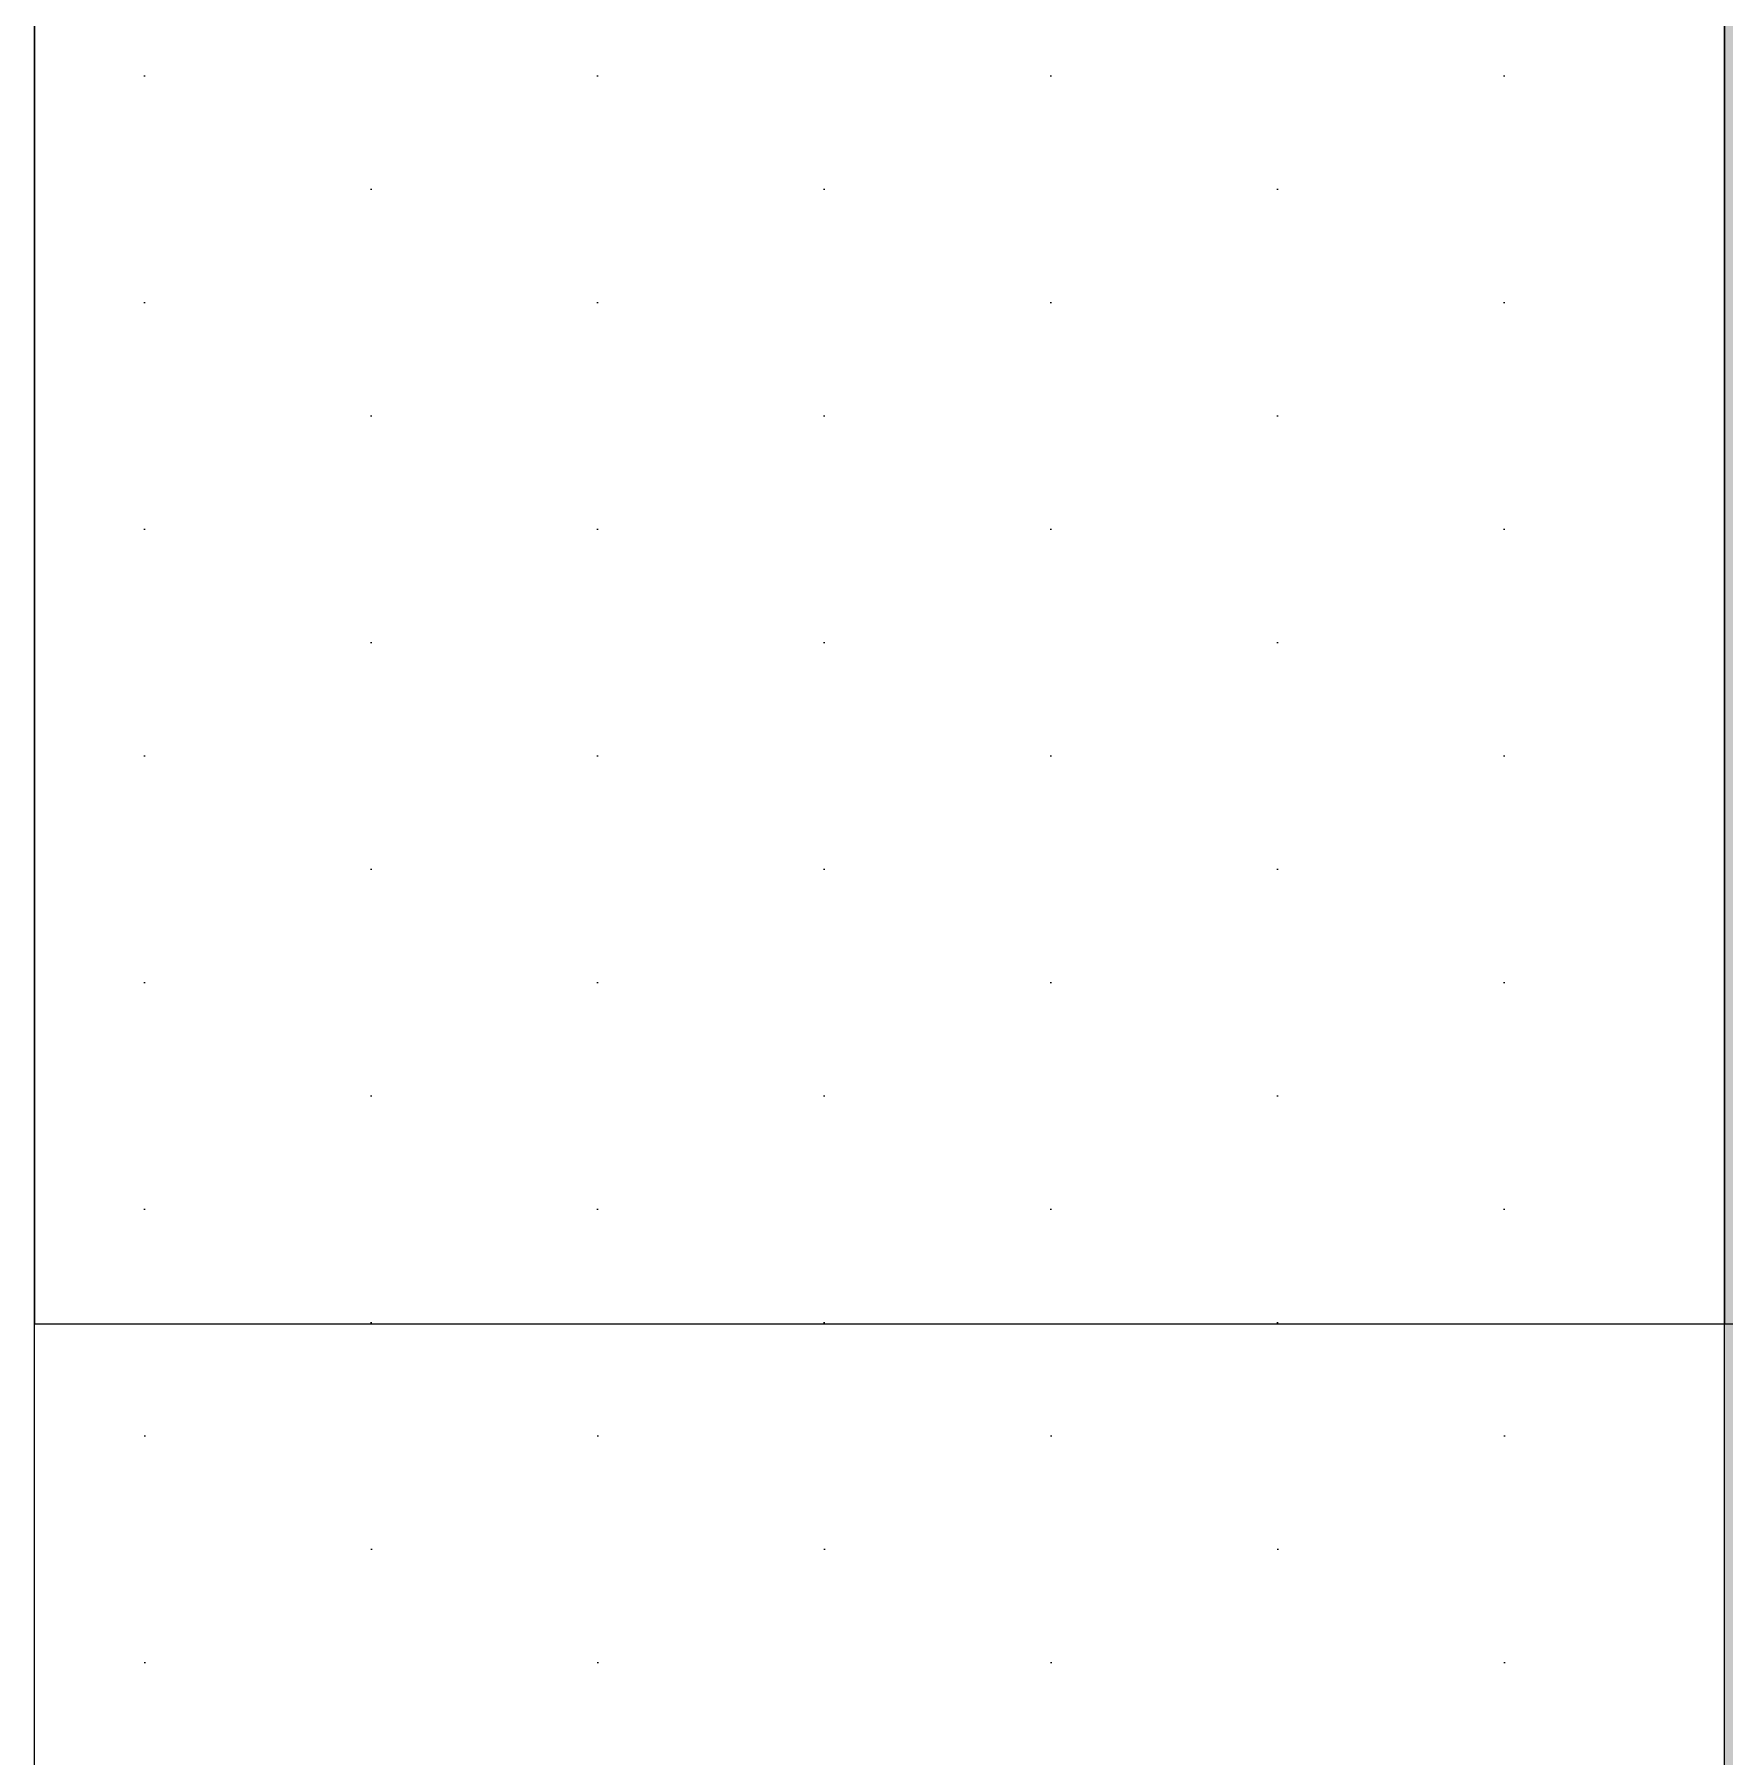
# Model space of a CAD drawing. Header units: millimetres. Extents: x 3774 to 718460, y -768339 to 192544.
# Drawn here: x 359271.6 to 359567.6, y -719888.1 to -719586.6 of the extents above; entities that cross this region are included whole.
import ezdxf

# ---------------------------------------------------------------- set-up
doc = ezdxf.new("R2010")
doc.units = ezdxf.units.MM
doc.set_wipeout_variables(frame=1)
doc.linetypes.add('XKITLINE00', pattern=[0])
for name, color, linetype in [('010 - ASPG_FLASHING_MAIN_COLOR_2', 7, 'Continuous'), ('010 - ASPG_FLASHING_MAIN_COLOR_4', 7, 'Continuous'), ('010 - ASPG_FLASHING_WIPEOUT_', 7, 'Continuous')]:
    doc.layers.add(name, color=color, linetype=linetype)
doc.layers.add('Part', color=7, linetype='Continuous', lineweight=0)
pattern_1 = [(0, (0, 0), (3.96875, 7.9375), [0, -7.9375])]
pattern_2 = [(0, (0, 0), (19.84375, 39.6875), [0, -39.6875])]

# ---------------------------------------------------------------- blocks, each defined once
blk = doc.blocks.new('*A2263108')
at = {"layer": 'Part', "color": 7, "linetype": 'XKITLINE00', "lineweight": 0}
for p, q in [((1851.544, -56.655999), (1851.544003, -42.576001)), ((1852.416, -56.65600000000001), (1852.416003, -42.576001)), ((1851.48, -54.495998), (1851.480002, -45.215998))]:
    blk.add_line(p, q, dxfattribs=at)
blk = doc.blocks.new('*A3693251')
at = {"layer": 'Part', "color": 7, "linetype": 'XKITLINE00', "lineweight": 0}
blk.add_line((1850.079994, -57.29580799999999), (1850.080007, -42.416002), dxfattribs=at)
blk = doc.blocks.new('W-1-PP19-SE-ENT3_20260407-084553_PP19_ENT3_LOPL')
at = {"color": 7, "lineweight": 0, "xscale": 125, "yscale": 125, "zscale": 125}
for name in ['*A3693251', '*A2263108']:
    blk.add_blockref(name, (-226234.9999999997, 11475.00000000093), dxfattribs=at)
blk = doc.blocks.new('*U8217')
at = {"color": 7}
blk.add_wipeout([(0, -52.00000000009959), (959.0000000013825, -52.00000000009959), (663.0000000013245, -347.99999999997954), (0, -347.99999999997954)], dxfattribs=at).dxf.layer = '010 - ASPG_FLASHING_WIPEOUT_'
at = {"layer": '010 - ASPG_FLASHING_WIPEOUT_'}
h = blk.add_hatch(dxfattribs=at)
h.set_pattern_fill('DOTS', scale=0.5)
h.set_pattern_definition(pattern_2)
h.paths.add_polyline_path([(0, -52), (959.00000000156, -52), (663.0000000015018, -348), (8.236562542937954e-17, -348)])
at = {"layer": '010 - ASPG_FLASHING_MAIN_COLOR_2', "color": 7}
blk.add_lwpolyline([(0, -52), (959.00000000156, -52), (663.0000000015018, -348), (8.236562542937954e-17, -348)], close=True, dxfattribs=at)
at = {"color": 7}
blk.add_wipeout([(0, 69.29999999994789), (1080.300000001148, 69.29999999994789), (959.0000000013813, -51.9999999999975), (0, -51.9999999999975)], dxfattribs=at).dxf.layer = '010 - ASPG_FLASHING_WIPEOUT_'
at = {"layer": '010 - ASPG_FLASHING_WIPEOUT_'}
h = blk.add_hatch(dxfattribs=at)
h.set_pattern_fill('DOTS', scale=0.1)
h.set_pattern_definition(pattern_1)
h.paths.add_polyline_path([(-2.8421709430404e-14, 69.29999999999998), (1080.300000001327, 69.29999999999998), (959.00000000156, -52.00000000000001), (3.155443620884047e-30, -52.00000000000001)])
at = {"layer": '010 - ASPG_FLASHING_MAIN_COLOR_4', "color": 7}
blk.add_lwpolyline([(-2.8421709430404e-14, 69.29999999999998), (1080.300000001327, 69.29999999999998), (959.00000000156, -52.00000000000001), (3.155443620884047e-30, -52.00000000000001)], close=True, dxfattribs=at)
blk = doc.blocks.new('*U8218')
at = {"color": 7}
blk.add_wipeout([(0, -52.000000000100044), (1201.000000000125, -52.000000000100044), (1497.0000000000673, -347.99999999998), (0, -347.99999999998)], dxfattribs=at).dxf.layer = '010 - ASPG_FLASHING_WIPEOUT_'
at = {"layer": '010 - ASPG_FLASHING_WIPEOUT_'}
h = blk.add_hatch(dxfattribs=at)
h.set_pattern_fill('DOTS', scale=0.5)
h.set_pattern_definition(pattern_2)
h.paths.add_polyline_path([(0, -52), (1201.000000000303, -52), (1497.000000000244, -348), (8.236562542937954e-17, -348)])
at = {"layer": '010 - ASPG_FLASHING_MAIN_COLOR_2', "color": 7}
blk.add_lwpolyline([(0, -52), (1201.000000000303, -52), (1497.000000000244, -348), (8.236562542937954e-17, -348)], close=True, dxfattribs=at)
at = {"color": 7}
blk.add_wipeout([(0, 69.29999999994789), (1079.699999999891, 69.29999999994789), (1201.000000000124, -51.9999999999975), (0, -51.9999999999975)], dxfattribs=at).dxf.layer = '010 - ASPG_FLASHING_WIPEOUT_'
at = {"layer": '010 - ASPG_FLASHING_WIPEOUT_'}
h = blk.add_hatch(dxfattribs=at)
h.set_pattern_fill('DOTS', scale=0.1)
h.set_pattern_definition(pattern_1)
h.paths.add_polyline_path([(-2.8421709430404e-14, 69.29999999999998), (1079.70000000007, 69.29999999999998), (1201.000000000303, -52.00000000000001), (3.155443620884047e-30, -52.00000000000001)])
at = {"layer": '010 - ASPG_FLASHING_MAIN_COLOR_4', "color": 7}
blk.add_lwpolyline([(-2.8421709430404e-14, 69.29999999999998), (1079.70000000007, 69.29999999999998), (1201.000000000303, -52.00000000000001), (3.155443620884047e-30, -52.00000000000001)], close=True, dxfattribs=at)

msp = doc.modelspace()

# ---------------------------------------------------------------- block references
at = {"color": 7}
msp.add_blockref('W-1-PP19-SE-ENT3_20260407-084553_PP19_ENT3_LOPL', (354246.6451711061, -725322.3816165421), dxfattribs=at)

# ---------------------------------------------------------------- next in the draw order: block references
at = {"color": 7, "xscale": -1, "rotation": 270}
msp.add_blockref('*U8217', (359619.6451711061, -719812.3816165421), dxfattribs=at)

# ---------------------------------------------------------------- next in the draw order: block references
at = {"color": 7, "rotation": 270}
msp.add_blockref('*U8218', (359619.6451711061, -719812.3816165421), dxfattribs=at)

doc.saveas('drawing.dxf')
